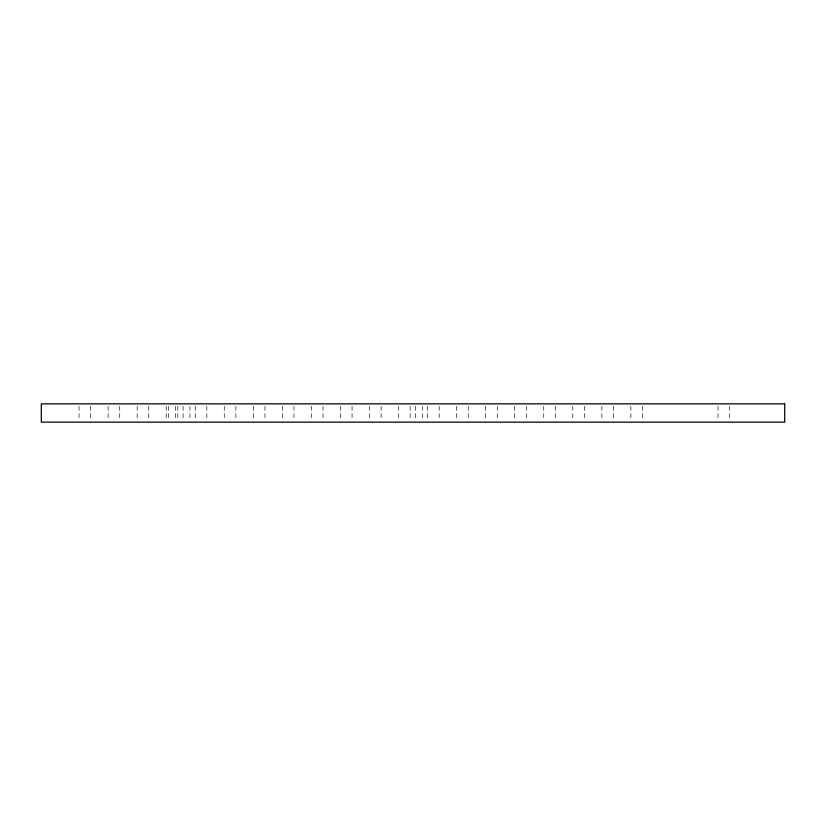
<?xml version="1.0" encoding="UTF-8"?>
<svg xmlns="http://www.w3.org/2000/svg" width="826" height="826" viewBox="0 0 826 826"><rect width="100%" height="100%" fill="white"/><g stroke="black" fill="none" stroke-linecap="round" stroke-linejoin="round"><path stroke-width="0.62" stroke-dasharray="4.13 3.1" d="M729.637 406.289L729.637 419.711M718.011 406.289L718.011 419.711M642.504 406.289L642.504 419.711M630.888 406.289L630.888 419.711M613.46 406.289L613.46 419.711M601.844 406.289L601.844 419.711M584.416 406.289L584.416 419.711M572.8 406.289L572.8 419.711M555.371 406.289L555.371 419.711M543.756 406.289L543.756 419.711M526.327 406.289L526.327 419.711M514.712 406.289L514.712 419.711M497.283 406.289L497.283 419.711M485.667 406.289L485.667 419.711M468.239 406.289L468.239 419.711M456.623 406.289L456.623 419.711M439.195 406.289L439.195 419.711M427.579 406.289L427.579 419.711M422.292 406.289L422.292 419.711M415.437 406.289L415.437 419.711M410.15 406.289L410.15 419.711M398.535 406.289L398.535 419.711M381.106 406.289L381.106 419.711M369.49 406.289L369.49 419.711M352.062 406.289L352.062 419.711M340.446 406.289L340.446 419.711M323.018 406.289L323.018 419.711M311.402 406.289L311.402 419.711M293.984 406.289L293.984 419.711M282.358 406.289L282.358 419.711M264.94 406.289L264.94 419.711M253.314 406.289L253.314 419.711M235.895 406.289L235.895 419.711M224.269 406.289L224.269 419.711M206.851 406.289L206.851 419.711M195.235 406.289L195.235 419.711M189.949 406.289L189.949 419.711M183.083 406.289L183.083 419.711M177.807 406.289L177.807 419.711M175.422 406.289L175.422 419.711M168.566 406.289L168.566 419.711M166.191 406.289L166.191 419.711M148.763 406.289L148.763 419.711M137.147 406.289L137.147 419.711M119.718 406.289L119.718 419.711M108.103 406.289L108.103 419.711M90.674 406.289L90.674 419.711M79.059 406.289L79.059 419.711"/><path stroke-width="1.24" d="M784.7 403.852L41.3 403.852L41.3 422.148L784.7 422.148L784.7 403.852"/></g></svg>
